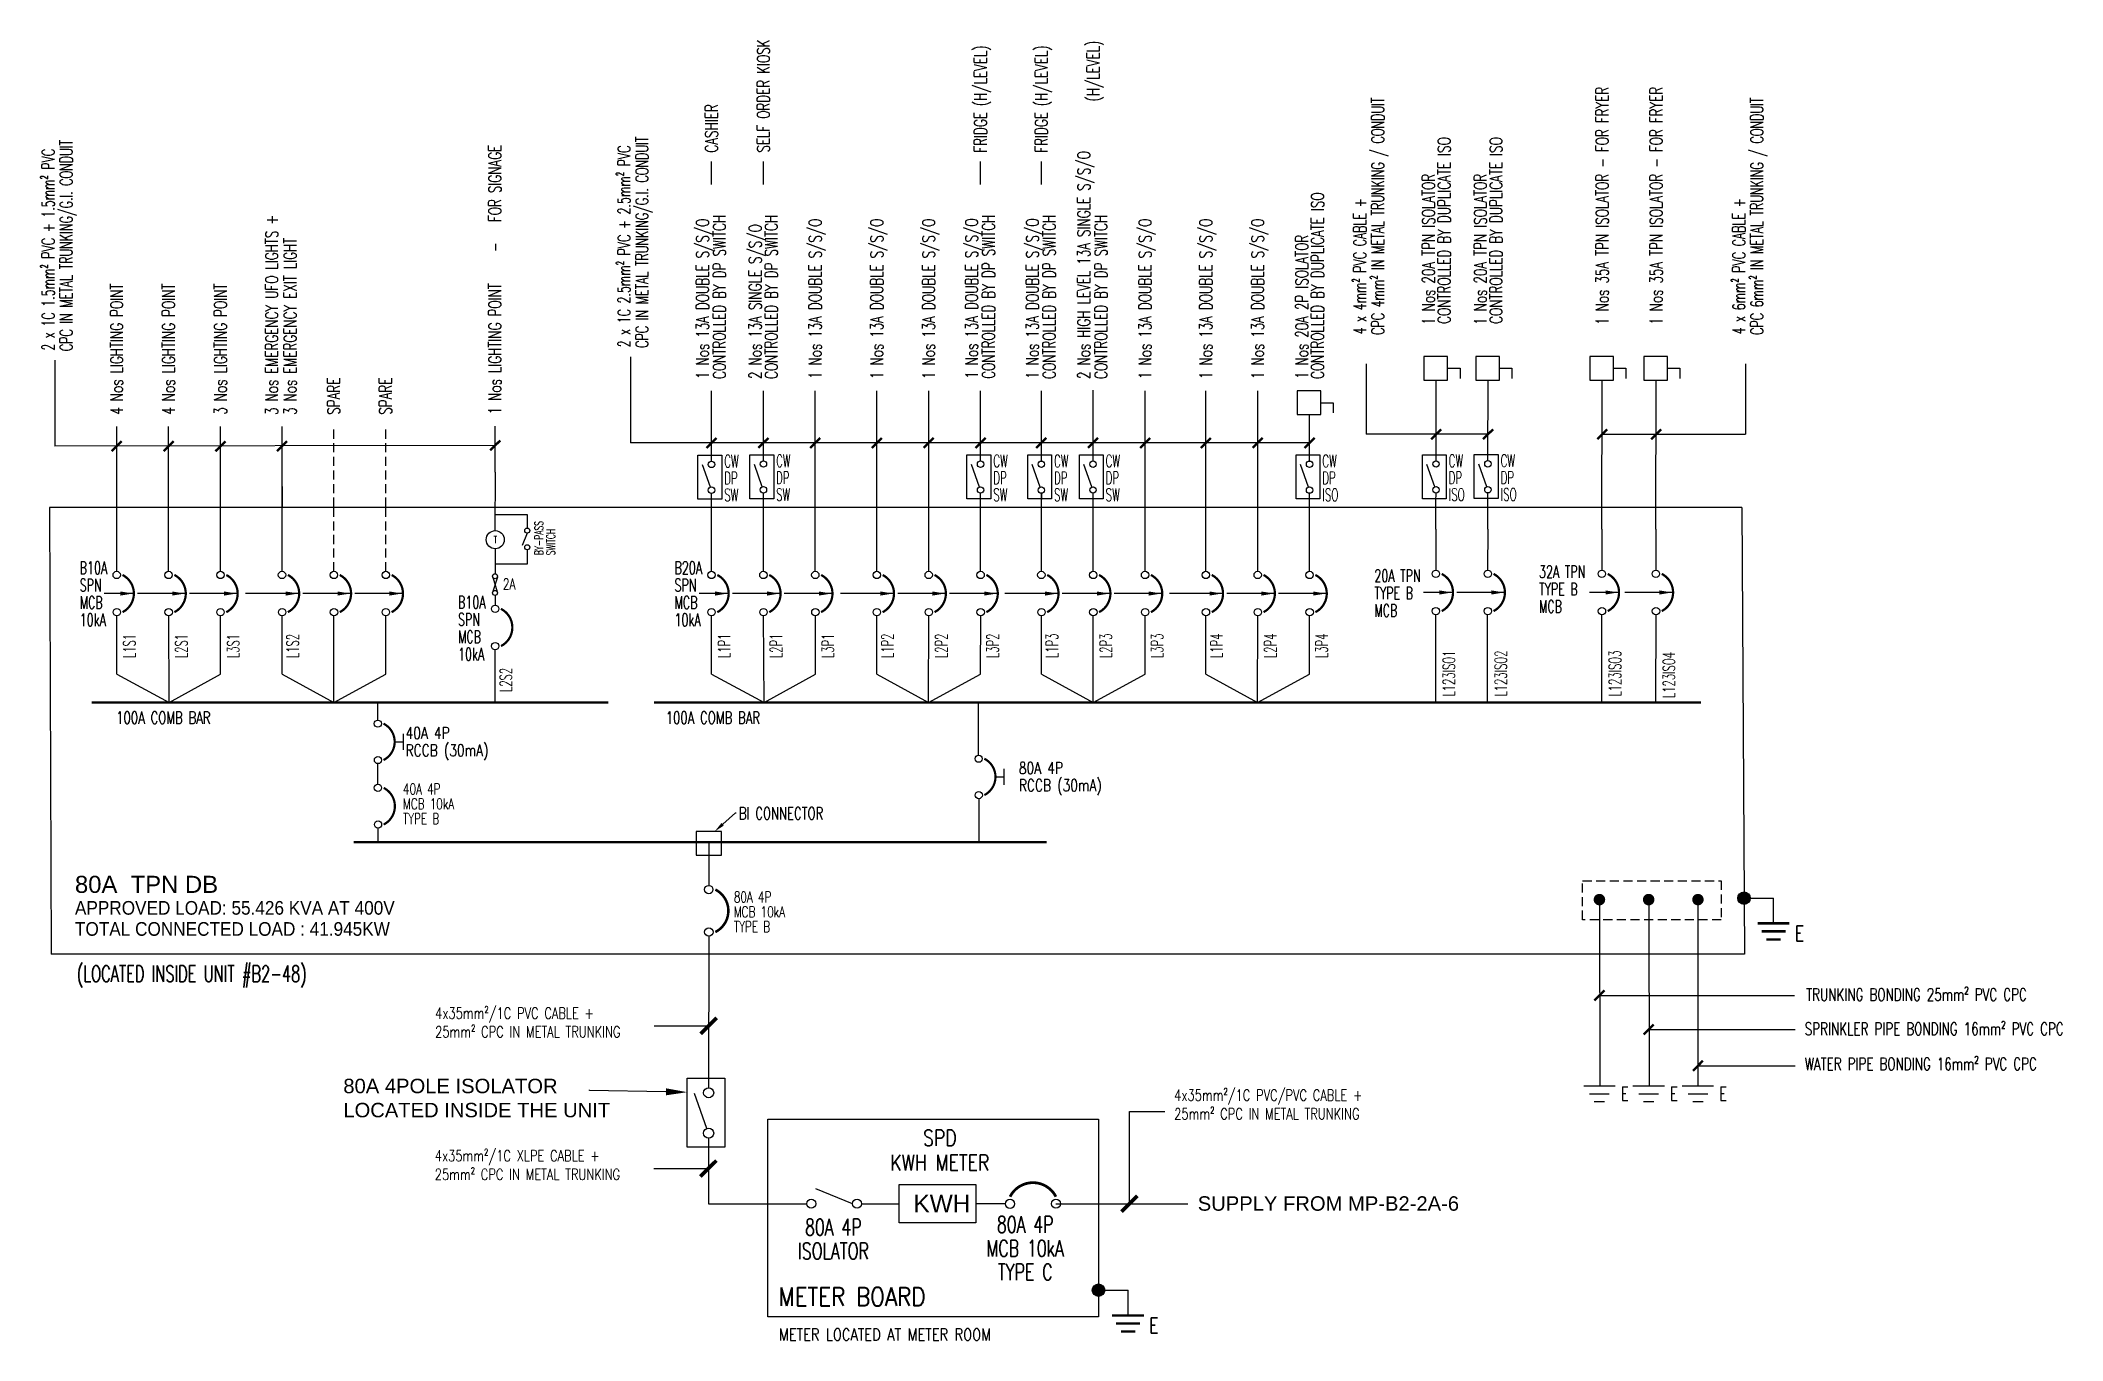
# Model space of a CAD drawing. Header units: millimetres. Extents: x 2501 to 30830, y 1116 to 19326.
import ezdxf
from ezdxf import colors
from ezdxf.entities.mleader import LeaderData, LeaderLine
from ezdxf.lldxf.tags import DXFTag
from ezdxf.math import Vec2, Vec3

# ---------------------------------------------------------------- set-up
doc = ezdxf.new("R2010")
doc.units = ezdxf.units.MM
doc.linetypes.add('DASHED', pattern=[19.05, 12.7, -6.35])
for name, color, linetype in [('E-SLD-FRAME', 8, 'Continuous'), ('E-SLD-LEGENDF', 2, 'Continuous'), ('E-SLD-T1', 2, 'Continuous'), ('SLD', 2, 'Continuous'), ('SLD-LINE', 7, 'Continuous'), ('SLD-TXT', 7, 'Continuous'), ('TXT', 7, 'Continuous')]:
    doc.layers.add(name, color=color, linetype=linetype)
doc.styles.add('ARIAL', font='arial.ttf')
doc.styles.add('ROMANS', font='romans.shx', dxfattribs={"width": 0.8})
doc.styles.add('simplex', font='simplex.shx', dxfattribs={"width": 0.7})
doc.styles.add('SLD-TXT', font='romans.shx', dxfattribs={"width": 0.75})
doc.styles.get("Standard").update_dxf_attribs({"font": 'arial.ttf'})
tags = doc.linetypes.add('CENTER', pattern=[2, 1.25, -0.25, 0.25, -0.25]).pattern_tags.tags
tags[10:11] = [DXFTag(74, 4), DXFTag(75, 0), DXFTag(340, '0'), DXFTag(46, 1.0), DXFTag(50, 0.0), DXFTag(44, 0.0), DXFTag(45, 0.0)]
tags[8:9] = [DXFTag(74, 4), DXFTag(75, 0), DXFTag(340, '0'), DXFTag(46, 1.0), DXFTag(50, 0.0), DXFTag(44, 0.0), DXFTag(45, 0.0)]
tags[6:7] = [DXFTag(74, 4), DXFTag(75, 0), DXFTag(340, '0'), DXFTag(46, 1.0), DXFTag(50, 0.0), DXFTag(44, 0.0), DXFTag(45, 0.0)]
tags[4:5] = [DXFTag(74, 4), DXFTag(75, 0), DXFTag(340, '0'), DXFTag(46, 1.0), DXFTag(50, 0.0), DXFTag(44, 0.0), DXFTag(45, 0.0)]
doc.dimstyles.new('A', dxfattribs={"dimtxt": 0.18, "dimasz": 150, "dimexe": 0.18, "dimexo": 0.0625, "dimgap": 0.09, "dimtad": 0, "dimtih": 1, "dimtoh": 1, "dimdec": 4, "dimzin": 0, "dimdsep": 46, "dimtxsty": 'Standard', "dimcen": 0.09, "dimadec": 0, "dimazin": 0, "dimtfac": 1, "dimtdec": 4, "dimtofl": 0, "dimtmove": 0, "dimatfit": 3, "dimfxl": 1, "dimtolj": 1, "dimtzin": 0, "dimarcsym": 0})

# ---------------------------------------------------------------- blocks, each defined once
blk = doc.blocks.new('MCCB')
at = {"color": 3}
for centre in [(-1, 548), (0, 49)]:
    blk.add_circle(centre, 49.5, dxfattribs=at)
at = {"layer": 'E-SLD-LEGENDF', "const_width": 30}
blk.add_lwpolyline([(77, 49, 0.611384), (77, 548)], format="xyb", dxfattribs=at)
blk = doc.blocks.new('RCCB')
at = {"color": 3}
for centre in [(-1, 548), (0, 49)]:
    blk.add_circle(centre, 49.5, dxfattribs=at)
at = {"layer": 'E-SLD-LEGENDF', "linetype": 'ByBlock'}
blk.add_line((230, 299), (350, 299), dxfattribs=at)
at = {"layer": 'E-SLD-LEGENDF'}
blk.add_line((350, 190), (350, 408), dxfattribs=at)
at = {"layer": 'E-SLD-LEGENDF', "const_width": 30}
blk.add_lwpolyline([(77, 49, 0.611384), (77, 548)], format="xyb", dxfattribs=at)
blk = doc.blocks.new('DP ISOL')
at = {"layer": 'SLD', "color": 3, "linetype": 'Continuous', "ltscale": 0.5}
for p, q in [((141, -141), (141, -289)), ((141, -289), (20, -289))]:
    blk.add_line(p, q, dxfattribs=at)
blk.add_lwpolyline([(0, 141), (0, -141), (282, -141), (282, 141)], close=True, dxfattribs=at)

msp = doc.modelspace()

# ---------------------------------------------------------------- hatches: boundary and pattern name
at = {"layer": 'E-SLD-LEGENDF'}
h = msp.add_hatch(color=256, dxfattribs=at)
h.dxf.hatch_style = 1
edge = h.paths.add_edge_path()
edge.add_arc((26368, 7313), 87.6, 0, 360)
h = msp.add_hatch(color=256, dxfattribs=at)
h.dxf.hatch_style = 1
edge = h.paths.add_edge_path()
edge.add_arc((17324, 1821), 87.6, 0, 360)

# ---------------------------------------------------------------- linework, layer by layer
for p, q in [((11902, 17310), (11902, 17630)), ((12629, 17310), (12629, 17630)), ((15672, 17310), (15672, 17630)), ((16523, 17310), (16523, 17630)), ((22780, 13809), (21075, 13810)), ((24381, 13810), (26386, 13810)), ((8872, 13280), (8866, 12459)), ((8871, 12687), (9321, 12687)), ((9321, 12687), (9321, 12495)), ((22050, 12479), (22049, 11906)), ((22777, 12479), (22775, 11906)), ((24376, 12479), (24375, 11906)), ((25132, 12479), (25131, 11906)), ((8870, 12206), (8869, 11856)), ((9321, 12425), (9251, 12253)), ((9321, 12192), (9320, 11991)), ((9320, 11991), (8870, 11991)), ((8902, 11808), (8835, 11595)), ((8837, 11807), (8900, 11603)), ((8869, 11552), (8871, 11416)), ((8872, 10053), (8872, 10792)), ((7228, 9807), (7228, 10053)), ((15641, 9316), (15641, 10053)), ((7228, 8909), (7229, 9197)), ((15646, 8706), (15647, 8096)), ((7229, 8293), (7229, 8096)), ((11865, 8096), (11864, 7491)), ((11864, 6780), (11862, 4658)), ((14005, 3033), (14531, 3033))]:
    msp.add_line(p, q)
at = {"color": 7}
for p, q in [((5886, 13080), (5886, 12781)), ((16523, 12982), (16523, 12895)), ((3569, 10451), (4306, 10053)), ((4306, 10053), (5025, 10451)), ((5886, 10451), (6610, 10053)), ((6610, 10053), (7339, 10451)), ((11902, 10451), (12638, 10053)), ((12638, 10053), (13358, 10451)), ((14218, 10451), (14943, 10053)), ((14943, 10053), (15671, 10451)), ((16523, 10451), (17248, 10053)), ((17248, 10053), (17976, 10451)), ((18828, 10451), (19553, 10053)), ((19553, 10053), (20281, 10451)), ((17756, 3032), (17756, 4326)), ((17756, 4326), (18255, 4326)), ((11859, 3949), (11859, 3032)), ((11859, 3032), (13235, 3032)), ((16726, 3032), (18575, 3032))]:
    msp.add_line(p, q, dxfattribs=at)
at = {"ltscale": 100}
for p, q in [((24341, 5950), (27076, 5950)), ((25032, 5472), (27083, 5472)), ((25722, 4965), (27083, 4966))]:
    msp.add_line(p, q, dxfattribs=at)
at = {"color": 3}
msp.add_line((13878, 3033), (13363, 3241), dxfattribs=at)
for points in [[(11711, 12902), (11711, 13518), (12046, 13518), (12046, 12902)], [(12438, 12907), (12438, 13523), (12773, 13523), (12773, 12907)], [(15481, 12905), (15481, 13521), (15815, 13521), (15815, 12905)], [(16332, 12904), (16332, 13520), (16667, 13520), (16667, 12904)], [(17056, 12905), (17056, 13521), (17390, 13521), (17390, 12905)], [(20091, 12904), (20091, 13520), (20425, 13520), (20425, 12904)], [(21861, 12907), (21861, 13523), (22196, 13523), (22196, 12907)], [(22588, 12908), (22588, 13525), (22922, 13525), (22922, 12908)], [(11688, 7916), (12041, 7916), (12041, 8247), (11688, 8247)], [(11563, 3825), (11563, 4791), (12087, 4791), (12087, 3825)]]:
    msp.add_lwpolyline(points, close=True)
for points in [[(11887, 13069), (11775, 13382)], [(12614, 13073), (12502, 13387)], [(15657, 13071), (15544, 13385)], [(16508, 13070), (16396, 13384)], [(17231, 13072), (17119, 13385)], [(20266, 13070), (20154, 13384)], [(22037, 13074), (21925, 13387)], [(22764, 13075), (22651, 13389)], [(11838, 4086), (11663, 4578)]]:
    msp.add_lwpolyline(points, dxfattribs=at)
at = {"linetype": 'DASHED', "ltscale": 10}
msp.add_lwpolyline([(24106, 7554), (26047, 7554), (26047, 7011), (24106, 7011)], close=True, dxfattribs=at)
at = {"color": 3}
msp.add_lwpolyline([(14531, 3302), (15607, 3302), (15607, 2765), (14531, 2765)], close=True, dxfattribs=at)
msp.add_lwpolyline([(16020, 3032), (15607, 3032)])
for centre, radius in [((9321, 12460), 35), ((8872, 12333), 127), ((9321, 12227), 35), ((8869, 11821), 35), ((8869, 11587), 35)]:
    msp.add_circle(centre, radius)
for centre in [(13299, 3032), (13941, 3033)]:
    msp.add_circle(centre, 63.7, dxfattribs=at)
at = {"layer": 'E-SLD-FRAME', "color": 7, "linetype": 'CENTER', "ltscale": 500}
for p, q in [((26338, 12786), (2626, 12786)), ((2626, 12786), (2652, 6528)), ((26338, 12786), (26372, 6528)), ((26372, 6528), (2652, 6528))]:
    msp.add_line(p, q, dxfattribs=at)
at = {"layer": 'E-SLD-FRAME', "color": 7, "linetype": 'CENTER', "ltscale": 1.5}
msp.add_lwpolyline([(12692, 4219), (17324, 4219), (17324, 1450), (12692, 1450)], close=True, dxfattribs=at)
at = {"layer": 'E-SLD-LEGENDF'}
for p, q in [((26368, 7313), (26781, 7313)), ((26781, 6959), (26781, 7313)), ((17324, 1821), (17738, 1821)), ((17738, 1467), (17738, 1821))]:
    msp.add_line(p, q, dxfattribs=at)
at = {"layer": 'E-SLD-LEGENDF', "color": 3}
for points, const_width in [([(26558, 6959), (27004, 6959)], 37.2), ([(26614, 6847), (26949, 6847)], 37.2), ([(26681, 6735), (26882, 6735)], 33.5), ([(17514, 1467), (17961, 1467)], 37.2), ([(17570, 1355), (17905, 1355)], 37.2), ([(17637, 1244), (17838, 1244)], 33.5)]:
    msp.add_lwpolyline(points, dxfattribs=dict(at, const_width=const_width))
at = {"layer": 'E-SLD-LEGENDF'}
for centre in [(26368, 7313), (17324, 1821)]:
    msp.add_circle(centre, 87.6, dxfattribs=at)
at = {"layer": 'SLD', "color": 7}
for p, q in [((2700, 14846), (2700, 13643)), ((10766, 14892), (10766, 13688)), ((21075, 14795), (21075, 13810)), ((26386, 14795), (26386, 13810)), ((8872, 13653), (2700, 13644)), ((20281, 13689), (10766, 13688))]:
    msp.add_line(p, q, dxfattribs=at)
at = {"layer": 'SLD', "const_width": 33}
for points in [[(3220, 10053), (10455, 10053)], [(11097, 10053), (25764, 10053)], [(6888, 8096), (16597, 8096)]]:
    msp.add_lwpolyline(points, dxfattribs=at)
at = {"layer": 'SLD', "lineweight": -3}
for centre, radius in [((11902, 13388), 45.2), ((12629, 13393), 45.2), ((15672, 13391), 45.2), ((16523, 13390), 45.2), ((17247, 13391), 45.2), ((20281, 13390), 45.2), ((22052, 13393), 45.2), ((22779, 13395), 45.2), ((11902, 13026), 45.2), ((12629, 13031), 45.2), ((15672, 13029), 45.2), ((16523, 13028), 45.2), ((17247, 13029), 45.2), ((20281, 13028), 45.2), ((22052, 13031), 45.2), ((22779, 13033), 45.2), ((11862, 4587), 70.8), ((11862, 4020), 70.8)]:
    msp.add_circle(centre, radius, dxfattribs=at)
at = {"layer": 'SLD-LINE', "linetype": 'ByBlock'}
for p, q in [((22052, 13439), (22055, 14568)), ((22779, 13440), (22782, 14568)), ((24376, 12479), (24381, 14568)), ((25132, 12479), (25137, 14568)), ((22050, 12479), (22051, 12873)), ((22777, 12479), (22778, 12874))]:
    msp.add_line(p, q, dxfattribs=at)
at = {"layer": 'SLD-LINE', "ltscale": 250}
for p, q in [((11902, 13433), (11902, 14417)), ((12629, 13438), (12629, 14417)), ((13356, 12795), (13356, 14417)), ((3570, 12798), (3570, 13918)), ((4296, 12801), (4296, 13918)), ((5023, 12795), (5023, 13918)), ((3570, 11891), (3570, 12798)), ((4296, 11891), (4296, 12801)), ((5023, 11891), (5023, 12795)), ((11902, 12798), (11902, 12981)), ((11902, 11891), (11902, 12798)), ((12629, 12915), (12629, 12986)), ((12629, 12916), (12629, 12986)), ((12629, 11891), (12629, 12916)), ((13356, 11891), (13356, 12795)), ((15672, 12795), (15672, 12984)), ((16523, 12795), (16523, 12982))]:
    msp.add_line(p, q, dxfattribs=at)
at = {"layer": 'SLD-LINE', "ltscale": 8}
for p, q in [((14218, 12795), (14218, 14417)), ((14945, 12795), (14945, 14417)), ((15672, 13436), (15672, 14417)), ((16523, 13435), (16523, 14417)), ((17247, 13436), (17247, 14427)), ((17977, 12795), (17977, 14417)), ((18828, 12795), (18828, 14417)), ((19555, 12795), (19555, 14417)), ((5886, 12795), (5886, 13918)), ((20281, 13435), (20281, 14085)), ((5886, 11891), (5886, 12795)), ((14218, 11891), (14218, 12795)), ((14945, 11891), (14945, 12795)), ((15672, 12909), (15672, 12984)), ((15672, 11891), (15672, 12795)), ((16523, 12909), (16523, 12982)), ((16523, 11891), (16523, 12795)), ((17247, 11891), (17247, 12984)), ((17977, 11891), (17977, 12795)), ((18828, 11891), (18828, 12795)), ((19555, 11891), (19555, 12795)), ((20281, 12795), (20281, 12983)), ((20281, 11891), (20281, 12795)), ((22051, 12873), (22052, 12986)), ((22778, 12874), (22779, 12987))]:
    msp.add_line(p, q, dxfattribs=at)
at = {"layer": 'SLD-LINE', "linetype": 'DASHED', "ltscale": 10}
for p, q in [((6612, 12795), (6612, 13918)), ((7339, 12795), (7339, 13918)), ((6612, 11891), (6612, 12795)), ((7339, 11891), (7339, 12795))]:
    msp.add_line(p, q, dxfattribs=at)
at = {"layer": 'SLD-LINE', "ltscale": 10}
msp.add_line((8872, 13280), (8872, 13923), dxfattribs=at)
at = {"layer": 'SLD-LINE'}
for p, q in [((3569, 10451), (3570, 11267)), ((4306, 10053), (4297, 11267)), ((5025, 10451), (5024, 11267)), ((5886, 10451), (5886, 11267)), ((6610, 10053), (6613, 11267)), ((7339, 10451), (7340, 11267)), ((11902, 10451), (11903, 11267)), ((12638, 10053), (12630, 11267)), ((13358, 10451), (13357, 11267)), ((14218, 10451), (14219, 11267)), ((14943, 10053), (14946, 11267)), ((15671, 10451), (15673, 11267)), ((16523, 10451), (16524, 11267)), ((17248, 10053), (17251, 11267)), ((17976, 10451), (17977, 11267)), ((18828, 10451), (18829, 11267)), ((19553, 10053), (19555, 11267)), ((20281, 10451), (20282, 11267))]:
    msp.add_line(p, q, dxfattribs=at)
at = {"layer": 'SLD-TXT', "color": 7}
for p, q in [((11099, 5523), (11863, 5523)), ((11095, 3526), (11859, 3526))]:
    msp.add_line(p, q, dxfattribs=at)
at = {"layer": 'SLD-TXT'}
for points, const_width in [([(21985, 13740), (22125, 13880)], 33.1), ([(22711, 13740), (22852, 13880)], 33.1), ([(24311, 13740), (24451, 13880)], 33.1), ([(25067, 13740), (25207, 13880)], 33.1), ([(3499, 13572), (3639, 13712)], 33.1), ([(4226, 13572), (4366, 13712)], 33.1), ([(4952, 13572), (5093, 13712)], 33.1), ([(5815, 13572), (5955, 13713)], 33.1), ([(8801, 13583), (8942, 13723)], 33.1), ([(11832, 13618), (11972, 13758)], 33.1), ([(12558, 13618), (12699, 13758)], 33.1), ([(13285, 13618), (13426, 13758)], 33.1), ([(14148, 13618), (14288, 13759)], 33.1), ([(14874, 13618), (15015, 13759)], 33.1), ([(15601, 13618), (15742, 13759)], 33.1), ([(16452, 13618), (16593, 13759)], 33.1), ([(17176, 13621), (17316, 13761)], 33.1), ([(17906, 13618), (18047, 13759)], 33.1), ([(18757, 13618), (18898, 13759)], 33.1), ([(19484, 13618), (19624, 13759)], 33.1), ([(20211, 13618), (20351, 13759)], 33.1), ([(24271, 5879), (24412, 6020)], 33.1), ([(11751, 5411), (11975, 5635)], 52.7), ([(24961, 5401), (25102, 5542)], 33.1), ([(25652, 4895), (25792, 5036)], 33.1), ([(11747, 3414), (11971, 3637)], 52.7), ([(17645, 2920), (17868, 3144)], 52.7)]:
    msp.add_lwpolyline(points, dxfattribs=dict(at, const_width=const_width))
at = {"layer": 'TXT', "color": 7}
for p, q in [((22047, 11282), (22044, 10053)), ((22767, 11283), (22771, 10053)), ((24371, 11283), (24370, 10053)), ((25131, 11282), (25129, 10053))]:
    msp.add_line(p, q, dxfattribs=at)
at = {"layer": 'TXT'}
for p, q in [((24341, 7292), (24349, 4682)), ((25032, 7292), (25038, 4682)), ((25722, 7292), (25721, 4682))]:
    msp.add_line(p, q, dxfattribs=at)
at = {"layer": 'TXT', "color": 5}
for p, q in [((24121, 4682), (24562, 4682)), ((24204, 4572), (24479, 4572)), ((24811, 4682), (25252, 4682)), ((24894, 4572), (25169, 4572)), ((25502, 4682), (25942, 4682)), ((25584, 4572), (25860, 4572)), ((24269, 4463), (24414, 4463)), ((24959, 4463), (25104, 4463)), ((25650, 4463), (25794, 4463))]:
    msp.add_line(p, q, dxfattribs=at)
at = {"layer": 'TXT', "const_width": 80.5}
for points in [[(24301, 7292, 1), (24382, 7292, 1)], [(24991, 7292, 1), (25072, 7292, 1)], [(25682, 7292, 1), (25762, 7292, 1)]]:
    msp.add_lwpolyline(points, format="xyb", close=True, dxfattribs=at)

# ---------------------------------------------------------------- block references
at = {"layer": 'E-SLD-LEGENDF', "linetype": 'ByBlock', "xscale": 1.020822930525394, "yscale": 1.020822930525394, "zscale": 1.020822930525394}
for p in [(7229, 9197), (15646, 8706)]:
    msp.add_blockref('RCCB', p, dxfattribs=at)
at = {"layer": 'SLD', "xscale": 1.177325186571047, "yscale": 1.177325186571047, "zscale": 1.177325186571047, "rotation": 90}
for p in [(22048, 14568), (22774, 14568), (24373, 14568), (25130, 14568), (20273, 14085)]:
    msp.add_blockref('DP ISOL', p, dxfattribs=at)
at = {"layer": 'SLD', "lineweight": -3}
for p, xscale, yscale, zscale in [((22051, 11282), 1.043890447483075, 1.043890447483075, 1.043890447483075), ((22778, 11282), 1.043890447483075, 1.043890447483075, 1.043890447483075), ((24377, 11282), 1.043890447483075, 1.043890447483075, 1.043890447483075), ((25134, 11282), 1.043890447483075, 1.043890447483075, 1.043890447483075), ((3570, 11267), 1.043890447483075, 1.043890447483075, 1.043890447483075), ((4297, 11267), 1.043890447483075, 1.043890447483075, 1.043890447483075), ((5024, 11267), 1.043890447483075, 1.043890447483075, 1.043890447483075), ((5886, 11267), 1.043890447483075, 1.043890447483075, 1.043890447483075), ((6613, 11267), 1.043890447483075, 1.043890447483075, 1.043890447483075), ((7340, 11267), 1.043890447483075, 1.043890447483075, 1.043890447483075), ((11903, 11267), 1.043890447483075, 1.043890447483075, 1.043890447483075), ((12630, 11267), 1.043890447483075, 1.043890447483075, 1.043890447483075), ((13357, 11267), 1.043890447483075, 1.043890447483075, 1.043890447483075), ((14219, 11267), 1.043890447483075, 1.043890447483075, 1.043890447483075), ((14946, 11267), 1.043890447483075, 1.043890447483075, 1.043890447483075), ((15673, 11267), 1.043890447483075, 1.043890447483075, 1.043890447483075), ((16524, 11267), 1.043890447483075, 1.043890447483075, 1.043890447483075), ((17251, 11267), 1.043890447483075, 1.043890447483075, 1.043890447483075), ((17977, 11267), 1.043890447483075, 1.043890447483075, 1.043890447483075), ((18829, 11267), 1.043890447483075, 1.043890447483075, 1.043890447483075), ((19555, 11267), 1.043890447483075, 1.043890447483075, 1.043890447483075), ((20282, 11267), 1.043890447483075, 1.043890447483075, 1.043890447483075), ((8872, 10792), 1.043890447483075, 1.043890447483075, 1.043890447483075), ((7230, 8293), 1.028975678901106, 1.028975678901106, 1.028975678901106), ((11865, 6780), 1.18977673366407, 1.18977673366407, 1.18977673366407)]:
    msp.add_blockref('MCCB', p, dxfattribs=dict(at, xscale=xscale, yscale=yscale, zscale=zscale))
at = {"layer": 'SLD', "lineweight": -3, "xscale": 1.287692247773517, "yscale": 1.287692247773517, "zscale": 1.287692247773517, "rotation": 90}
msp.add_blockref('MCCB', (16790, 3032), dxfattribs=at)

# ---------------------------------------------------------------- texts
at = {"color": 0, "linetype": 'ByBlock', "attachment_point": 1, "style": 'SLD-TXT'}
for s, insert, char_height, width, line_spacing_factor in [('{\\Fromans|c134;\\W0.7;2\\Fromans|c0;A}', (8980, 11788), 152.43, 293.25, 0.818814), ('{\\W0.7;100A COMB BAR}', (3562, 9926), 170.59, 7653.88, 0.890323), ('{\\W0.7;100A COMB BAR}', (11261, 9926), 170.59, 7653.88, 0.890323), ('{\\W0.7;40A 4P \\PMCB 10kA \\PTYPE B}', (7580, 8918), 152.43, 838.85, 0.818814), ('{\\W0.7;BI CONNECTOR}', (12285, 8586), 170.59, 1527.67, 0.890323), ('{\\W0.7;80A 4P \\PMCB 10kA \\PTYPE B}', (12215, 7405), 152.43, 838.85, 0.818814), ('{\\W0.65;(LOCATED INSIDE UNIT #B2-48)}', (3013, 6368), 229.11, 3768.02, 0.818814)]:
    msp.add_mtext(s, dxfattribs=dict(at, insert=insert, char_height=char_height, width=width, line_spacing_factor=line_spacing_factor))
at = {"char_height": 202.42, "attachment_point": 1, "style": 'ARIAL'}
for s, insert, width in [('80A 4POLE ISOLATOR\\PLOCATED INSIDE THE UNIT', (6744, 4783), 4054.35), ('SUPPLY FROM MP-B2-2A-6', (18714, 3137), 5009.57)]:
    msp.add_mtext(s, dxfattribs=dict(at, insert=insert, width=width))
at = {"color": 0, "insert": (14731, 3158), "char_height": 245, "width": 881.84, "attachment_point": 1, "style": 'ARIAL'}
msp.add_mtext('{\\W1;KWH}', dxfattribs=at)
at = {"layer": 'E-SLD-T1', "color": 7, "style": 'ROMANS'}
for s, height, width, p in [('METER BOARD', 259.26, 0.85, (12840, 1601)), ('METER LOCATED AT METER ROOM', 166.91, 0.8, (12847, 1116))]:
    msp.add_text(s, height=height, dxfattribs=dict(at, width=width)).set_placement(p)
at = {"layer": 'SLD-TXT', "style": 'SLD-TXT'}
for s, height, width, p in [('SELF ORDER KIOSK', 175, 0.7, (12716, 17756)), ('(H/LEVEL)', 175, 0.7, (17337, 18473)), ('FRIDGE (H/LEVEL)', 175, 0.7, (15758, 17756)), ('FRIDGE (H/LEVEL)', 175, 0.7, (16610, 17756)), ('CASHIER', 175, 0.7, (11989, 17756)), ('CPC 4mm² IN METAL TRUNKING / CONDUIT', 175, 0.65, (21324, 15202)), ('1 Nos 35A TPN ISOLATOR - FOR FRYER', 175, 0.7, (24468, 15343)), ('1 Nos 35A TPN ISOLATOR - FOR FRYER', 175, 0.7, (25224, 15343)), ('CPC 6mm² IN METAL TRUNKING / CONDUIT', 175, 0.65, (26635, 15202)), ('CPC IN METAL TRUNKING/G.I. CONDUIT ', 175, 0.65, (2949, 14975)), ('1 Nos LIGHTING POINT   -   FOR SIGNAGE', 175, 0.7, (8955, 14090)), ('CPC IN METAL TRUNKING/G.I. CONDUIT ', 175, 0.65, (11015, 15021)), ('CONTROLLED BY DUPLICATE ISO', 175, 0.7, (22253, 15357)), ('CONTROLLED BY DUPLICATE ISO', 175, 0.7, (22980, 15357)), ('2 x 1C 1.5mm² PVC + 1.5mm² PVC', 175, 0.65, (2697, 14981)), ('2 x 1C 2.5mm² PVC + 2.5mm² PVC', 175, 0.65, (10764, 15027)), ('2 Nos HIGH LEVEL 13A SINGLE S/S/O', 175, 0.7, (17205, 14584)), ('1 Nos 20A TPN ISOLATOR', 175, 0.7, (22034, 15343)), ('1 Nos 20A TPN ISOLATOR', 175, 0.7, (22761, 15343)), ('CONTROLLED BY DUPLICATE ISO', 175, 0.7, (20479, 14584)), ('4 x 4mm² PVC CABLE +', 175, 0.65, (21072, 15209)), ('4 x 6mm² PVC CABLE +', 175, 0.65, (26383, 15209)), ('3 Nos EMERGENCY UFO LIGHTS +', 175, 0.7, (5828, 14080)), ('1 Nos 13A DOUBLE S/S/O', 175, 0.7, (11864, 14584)), ('CONTROLLED BY DP SWITCH', 175, 0.7, (12100, 14584)), ('2 Nos 13A SINGLE S/S/O', 175, 0.7, (12601, 14584)), ('CONTROLLED BY DP SWITCH', 175, 0.7, (12827, 14584)), ('1 Nos 13A DOUBLE S/S/O', 175, 0.7, (13442, 14584)), ('1 Nos 13A DOUBLE S/S/O', 175, 0.7, (14305, 14584)), ('1 Nos 13A DOUBLE S/S/O', 175, 0.7, (15032, 14584)), ('1 Nos 13A DOUBLE S/S/O', 175, 0.7, (15634, 14587)), ('CONTROLLED BY DP SWITCH', 175, 0.7, (15870, 14587)), ('1 Nos 13A DOUBLE S/S/O', 175, 0.7, (16485, 14586)), ('CONTROLLED BY DP SWITCH', 175, 0.7, (16721, 14586)), ('CONTROLLED BY DP SWITCH', 175, 0.7, (17445, 14584)), ('1 Nos 13A DOUBLE S/S/O', 175, 0.7, (18063, 14584)), ('1 Nos 13A DOUBLE S/S/O', 175, 0.7, (18914, 14584)), ('1 Nos 13A DOUBLE S/S/O', 175, 0.7, (19641, 14584)), ('3 Nos EMERGENCY EXIT LIGHT', 175, 0.7, (6087, 14080)), ('1 Nos 20A 2P ISOLATOR', 175, 0.7, (20260, 14584)), ('4 Nos LIGHTING POINT', 175, 0.7, (3656, 14084)), ('4 Nos LIGHTING POINT', 175, 0.7, (4383, 14084)), ('3 Nos LIGHTING POINT', 175, 0.7, (5110, 14084)), ('SPARE', 175, 0.7, (6696, 14084)), ('SPARE', 175, 0.7, (7422, 14084)), ('L1S1', 170.6, 0.6, (3832, 10675)), ('L2S1', 170.6, 0.6, (4559, 10675)), ('L3S1', 170.6, 0.6, (5286, 10675)), ('L1S2', 170.6, 0.6, (6119, 10675)), ('L1P1', 170.6, 0.6, (12165, 10675)), ('L2P1', 170.6, 0.6, (12892, 10675)), ('L3P1', 170.6, 0.6, (13618, 10675)), ('L1P2', 170.6, 0.6, (14452, 10675)), ('L2P2', 170.6, 0.6, (15208, 10675)), ('L3P2', 170.6, 0.6, (15926, 10675)), ('L1P3', 170.6, 0.6, (16757, 10675)), ('L2P3', 170.6, 0.6, (17512, 10675)), ('L3P3', 170.6, 0.6, (18231, 10675)), ('L1P4', 170.6, 0.6, (19062, 10675)), ('L2P4', 170.6, 0.6, (19817, 10675)), ('L3P4', 170.6, 0.6, (20536, 10675)), ('L123ISO2', 170.6, 0.6, (23045, 10136)), ('L123ISO3', 170.6, 0.6, (24644, 10136)), ('L2S2', 170.6, 0.6, (9106, 10200)), ('L123ISO1', 170.6, 0.6, (22318, 10136)), ('L123ISO4', 170.6, 0.6, (25400, 10115))]:
    msp.add_text(s, height=height, rotation=90, dxfattribs=dict(at, width=width)).set_placement(p)
at = {"layer": 'SLD-TXT', "style": 'SLD-TXT', "width": 0.7}
for s, p in [('TRUNKING BONDING 25mm² PVC CPC', (27237, 5874)), ('SPRINKLER PIPE BONDING 16mm² PVC CPC', (27218, 5395)), ('WATER PIPE BONDING 16mm² PVC CPC', (27220, 4903))]:
    msp.add_text(s, height=175, dxfattribs=at).set_placement(p)
at = {"layer": 'SLD-TXT', "attachment_point": 1, "style": 'SLD-TXT'}
for s, insert, char_height, width, line_spacing_factor in [('{\\Fromans|c134;\\W0.6;CW\\PDP\\PSW}', (12080, 13520), 175, 312.2, 0.810811), ('{\\Fromans|c134;\\W0.6;CW\\PDP\\PSW}', (12807, 13525), 175, 312.2, 0.810811), ('{\\Fromans|c134;\\W0.6;CW\\PDP\\PSW}', (15850, 13523), 175, 312.2, 0.810811), ('{\\Fromans|c134;\\W0.6;CW\\PDP\\PSW}', (16701, 13522), 175, 312.2, 0.810811), ('{\\Fromans|c134;\\W0.6;CW\\PDP\\PSW}', (17424, 13523), 175, 312.2, 0.810811), ('{\\Fromans|c134;\\W0.6;CW\\PDP\\P\\Fromans|c0;ISO}', (20459, 13522), 175, 312.2, 0.810811), ('{\\Fromans|c134;\\W0.6;CW\\PDP\\P\\Fromans|c0;ISO}', (22230, 13525), 175, 312.2, 0.810811), ('{\\Fromans|c134;\\W0.6;CW\\PDP\\P\\Fromans|c0;ISO}', (22957, 13527), 175, 312.2, 0.810811), ('{\\W0.65;T}', (8850, 12381), 94.8, 362.71, 0.833333), ('{\\W0.65;B10A \\PSPN\\PMCB\\P10kA}', (3051, 12027), 175, 669.59, 0.833333), ('{\\W0.65;B20A \\PSPN\\PMCB\\P10kA}', (11384, 12027), 175, 669.59, 0.833333), ('{\\W0.65;20A TPN\\PTYPE B \\PMCB}', (21188, 11916), 175, 790.36, 0.833333), ('{\\W0.65;32A TPN\\PTYPE B \\PMCB}', (23495, 11972), 175, 790.36, 0.833333), ('{\\W0.65;B10A \\PSPN\\PMCB\\P10kA}', (8351, 11546), 175, 669.59, 0.833333), ('40A 4P \\PRCCB (30mA)', (7616, 9709), 167.04, 1427.21, 0.869565), ('80A 4P \\PRCCB (30mA)', (16208, 9219), 167.04, 2388.71, 0.869565), ('{\\W0.75;E}', (27077, 6927), 216.7, 3013.18, 0.908108), ('\\pxqc;{\\W0.8;SPD\\PKWH METER}', (14273, 4066), 222.22, 1658.2, 0.934884), ('\\pxqc;{\\W0.7;80A 4P\\PMCB 10kA\\PTYPE C}', (14653, 2857), 230, 3289.01, 0.869565), ('\\pxqc;{\\W0.7;80A 4P\\PISOLATOR}', (11965, 2819), 230, 3289.01, 0.869565), ('{\\W0.75;E}', (18034, 1436), 216.7, 3013.18, 0.908108)]:
    msp.add_mtext(s, dxfattribs=dict(at, insert=insert, char_height=char_height, width=width, line_spacing_factor=line_spacing_factor))
at = {"layer": 'SLD-TXT', "insert": (9424, 12115), "char_height": 119.68, "width": 457.94, "attachment_point": 1, "rotation": 90, "line_spacing_factor": 0.833333, "style": 'SLD-TXT'}
msp.add_mtext('{\\W0.65;BY-PASS\\PSWITCH}', dxfattribs=at)
at = {"layer": 'SLD-TXT', "char_height": 156.47, "width": 6413.09, "attachment_point": 1, "style": 'SLD-TXT'}
for s, insert in [('4x35mm²/1C PVC CABLE + \\P25mm² CPC IN METAL TRUNKING', (8031, 5780)), ('4x35mm²/1C PVC/PVC CABLE + \\P25mm² CPC IN METAL TRUNKING', (18385, 4631)), ('4x35mm²/1C XLPE CABLE + \\P25mm² CPC IN METAL TRUNKING', (8026, 3783))]:
    msp.add_mtext(s, dxfattribs=dict(at, insert=insert))
at = {"layer": 'TXT', "style": 'simplex', "width": 0.7}
for p in [(24640, 4477), (25330, 4477), (26020, 4477)]:
    msp.add_text('E', height=194, dxfattribs=at).set_placement(p)
at = {"layer": 'TXT', "color": 3, "attachment_point": 1, "line_spacing_factor": 0.926797, "style": 'ARIAL'}
for s, insert, char_height, width in [('\\P80A  TPN DB', (2984, 7995), 239.24, 3089.7), ('{\\W0.9;\\PAPPROVED LOAD: 55.426 KVA AT 400V\\PTOTAL CONNECTED LOAD : 41.945KW}', (2984, 7568), 191.39, 4700.26)]:
    msp.add_mtext(s, dxfattribs=dict(at, insert=insert, char_height=char_height, width=width))

# ---------------------------------------------------------------- leaders
ml = msp.add_multileader_mtext('Standard')
ml.set_content('', color=256)
ml.set_leader_properties()
ml.build(insert=Vec2(0, 0))
ml.multileader.update_dxf_attribs({"arrow_head_size": 150})
ctx = ml.context
ctx.base_point, ctx.arrow_head_size, ctx.plane_origin = Vec3(12246, 8509), 150, Vec3(11769, 8247)
notes = []
notes.append((ctx, [(1, (1, 1, 0), (12238, 8509), (1, 0), 8, [(0, [(11947, 8247)], 0, [])])]))
ctx.mtext.insert, ctx.mtext.flow_direction = Vec3(12248, 8511), 5
at = {"color": 7}
ml = msp.add_multileader_mtext('Standard', dxfattribs=at)
ml.set_content('', color=7)
ml.set_leader_properties()
ml.build(insert=Vec2(0, 0))
ml.multileader.update_dxf_attribs({"arrow_head_size": 300})
ctx = ml.context
ctx.base_point, ctx.arrow_head_size, ctx.plane_origin, ctx.plane_x_axis, ctx.plane_y_axis = Vec3(10193, 4630), 300, Vec3(2925, 3692), Vec3(0, -1), Vec3(1, 0)
ctx.text_align_type = 2
notes.append((ctx, [(0, (1, 1, 0), (10193, 4618), (0, 1), 8, [(0, [(11563, 4595)], 0, [])])]))
ctx.mtext.insert, ctx.mtext.text_direction, ctx.mtext.rotation, ctx.mtext.alignment, ctx.mtext.flow_direction = Vec3(10195, 4628), Vec3(0, -1), 4.712389, 3, 5
at = {"layer": 'SLD-TXT'}
for points in [[(22276, 11594), (21875, 11594)], [(23003, 11594), (22343, 11594)], [(24602, 11594), (24201, 11594)], [(25358, 11594), (24698, 11594)], [(3795, 11579), (3395, 11579)], [(4522, 11579), (3862, 11579)], [(5249, 11579), (4589, 11579)], [(6111, 11579), (5375, 11579)], [(6838, 11579), (6178, 11579)], [(7565, 11579), (6905, 11579)], [(12128, 11579), (11727, 11579)], [(12855, 11579), (12195, 11579)], [(13582, 11579), (12922, 11579)], [(14444, 11579), (13707, 11579)], [(15171, 11579), (14511, 11579)], [(15898, 11579), (15238, 11579)], [(16749, 11579), (16012, 11579)], [(17476, 11579), (16816, 11579)], [(18202, 11579), (17542, 11579)], [(19054, 11579), (18317, 11579)], [(19780, 11579), (19120, 11579)], [(20507, 11579), (19847, 11579)]]:
    msp.add_leader(points, dimstyle='A', override={"dimasz": 175, "dimgap": 0.09, "dimtad": 0}, dxfattribs=at)
for ctx, leaders in notes:
    for number, flags, end, landing, length, lines in leaders:
        leader = LeaderData()
        leader.index, (leader.has_last_leader_line, leader.has_dogleg_vector, leader.attachment_direction) = number, flags
        leader.last_leader_point, leader.dogleg_vector, leader.dogleg_length = Vec3(end), Vec3(landing), length
        for number, points, colour, breaks in lines:
            line = LeaderLine()
            line.index, line.vertices, line.color, line.breaks = number, Vec3.list(points), colors.encode_raw_color(colour), breaks
            leader.lines.append(line)
        ctx.leaders.append(leader)

doc.saveas('drawing.dxf')
